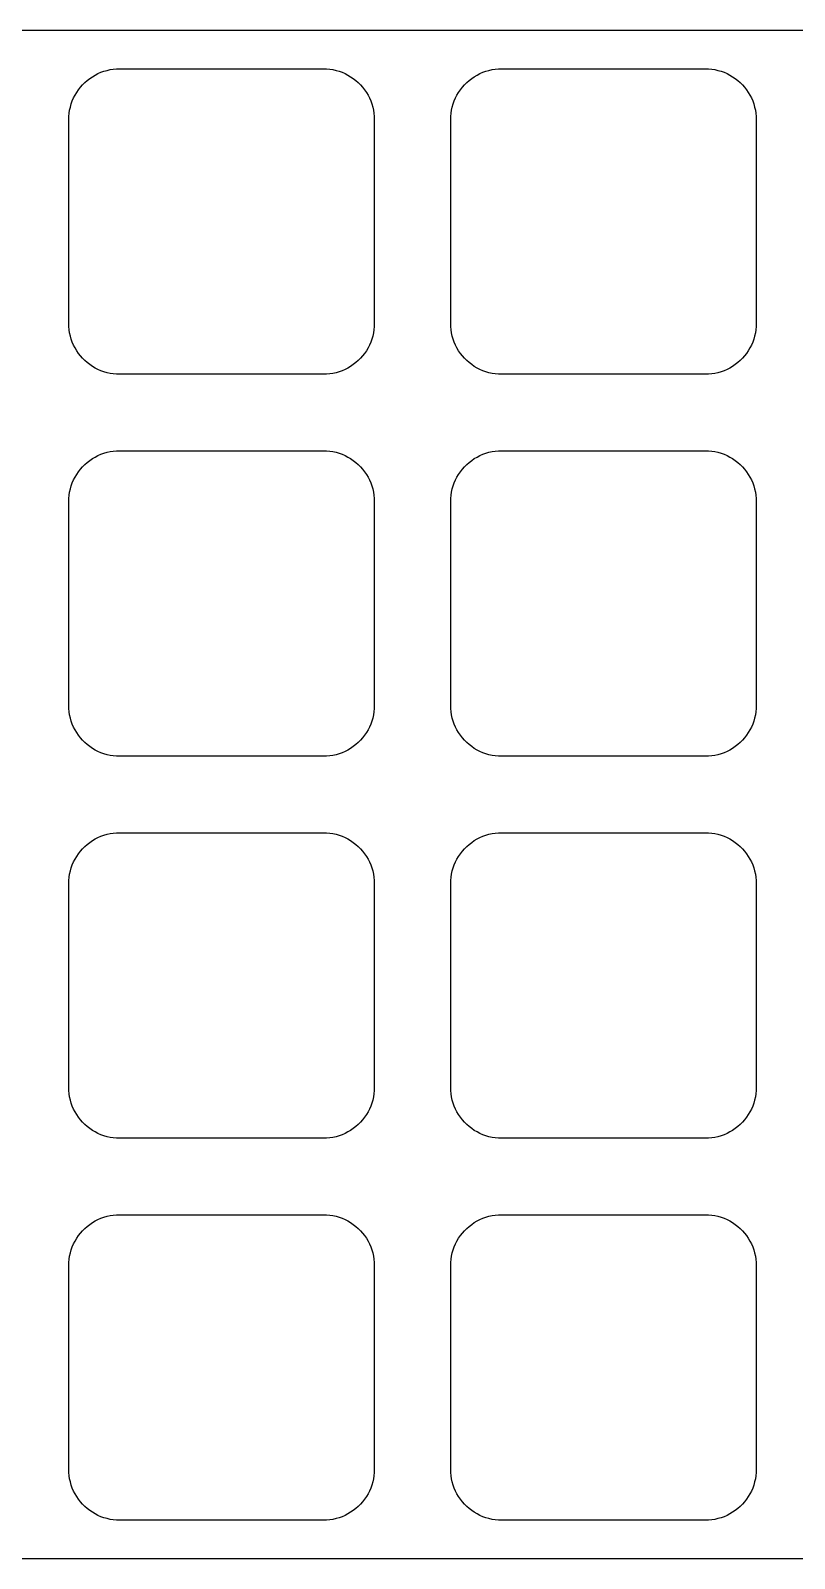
# Model space of a CAD drawing. Header units: metres. Extents: x 0 to 120, y 58 to 118.
# Drawn here: x 30 to 60, y 58 to 118 of the extents above; entities that cross this region are included whole.
import ezdxf

# ---------------------------------------------------------------- set-up
doc = ezdxf.new("R2010")
doc.units = ezdxf.units.M

msp = doc.modelspace()

# ---------------------------------------------------------------- linework, layer by layer
for p, q in [((120, 118), (0, 118)), ((32.7637, 116.36), (32.882, 116.402)), ((32.882, 116.402), (33.0026, 116.437)), ((33.0026, 116.437), (33.1252, 116.465)), ((33.1252, 116.465), (33.2493, 116.484)), ((33.2493, 116.484), (33.3744, 116.496)), ((33.3744, 116.496), (33.5, 116.5)), ((33.5, 116.5), (41.5, 116.5)), ((41.5, 116.5), (41.6256, 116.496)), ((41.6256, 116.496), (41.7507, 116.484)), ((41.7507, 116.484), (41.8748, 116.465)), ((41.8748, 116.465), (41.9974, 116.437)), ((41.9974, 116.437), (42.118, 116.402)), ((42.118, 116.402), (42.2362, 116.36)), ((47.7637, 116.36), (47.882, 116.402)), ((47.882, 116.402), (48.0026, 116.437)), ((48.0026, 116.437), (48.1252, 116.465)), ((48.1252, 116.465), (48.2493, 116.484)), ((48.2493, 116.484), (48.3744, 116.496)), ((48.3744, 116.496), (48.5, 116.5)), ((48.5, 116.5), (56.5, 116.5)), ((56.5, 116.5), (56.6256, 116.496)), ((56.6256, 116.496), (56.7507, 116.484)), ((56.7507, 116.484), (56.8748, 116.465)), ((56.8748, 116.465), (56.9974, 116.437)), ((56.9974, 116.437), (57.118, 116.402)), ((57.118, 116.402), (57.2362, 116.36)), ((31.959, 115.775), (32.0421, 115.869)), ((32.0421, 115.869), (32.1309, 115.958)), ((32.1309, 115.958), (32.2251, 116.041)), ((32.2251, 116.041), (32.3244, 116.118)), ((32.3244, 116.118), (32.4283, 116.189)), ((32.4283, 116.189), (32.5365, 116.253)), ((32.5365, 116.253), (32.6484, 116.31)), ((32.6484, 116.31), (32.7637, 116.36)), ((42.2362, 116.36), (42.3515, 116.31)), ((42.3515, 116.31), (42.4635, 116.253)), ((42.4635, 116.253), (42.5716, 116.189)), ((42.5716, 116.189), (42.6756, 116.118)), ((42.6756, 116.118), (42.7748, 116.041)), ((42.7748, 116.041), (42.8691, 115.958)), ((42.8691, 115.958), (42.9579, 115.869)), ((42.9579, 115.869), (43.041, 115.775)), ((46.959, 115.775), (47.0421, 115.869)), ((47.0421, 115.869), (47.1309, 115.958)), ((47.1309, 115.958), (47.2251, 116.041)), ((47.2251, 116.041), (47.3244, 116.118)), ((47.3244, 116.118), (47.4283, 116.189)), ((47.4283, 116.189), (47.5365, 116.253)), ((47.5365, 116.253), (47.6484, 116.31)), ((47.6484, 116.31), (47.7637, 116.36)), ((57.2362, 116.36), (57.3515, 116.31)), ((57.3515, 116.31), (57.4635, 116.253)), ((57.4635, 116.253), (57.5716, 116.189)), ((57.5716, 116.189), (57.6756, 116.118)), ((57.6756, 116.118), (57.7748, 116.041)), ((57.7748, 116.041), (57.8691, 115.958)), ((57.8691, 115.958), (57.9579, 115.869)), ((57.9579, 115.869), (58.041, 115.775)), ((31.5979, 115.118), (31.6404, 115.236)), ((31.6404, 115.236), (31.6903, 115.352)), ((31.6903, 115.352), (31.7474, 115.464)), ((31.7474, 115.464), (31.8113, 115.572)), ((31.8113, 115.572), (31.882, 115.676)), ((31.882, 115.676), (31.959, 115.775)), ((43.041, 115.775), (43.118, 115.676)), ((43.118, 115.676), (43.1886, 115.572)), ((43.1886, 115.572), (43.2526, 115.464)), ((43.2526, 115.464), (43.3096, 115.352)), ((43.3096, 115.352), (43.3595, 115.236)), ((43.3595, 115.236), (43.4021, 115.118)), ((46.5979, 115.118), (46.6404, 115.236)), ((46.6404, 115.236), (46.6903, 115.352)), ((46.6903, 115.352), (46.7474, 115.464)), ((46.7474, 115.464), (46.8113, 115.572)), ((46.8113, 115.572), (46.882, 115.676)), ((46.882, 115.676), (46.959, 115.775)), ((58.041, 115.775), (58.118, 115.676)), ((58.118, 115.676), (58.1886, 115.572)), ((58.1886, 115.572), (58.2526, 115.464)), ((58.2526, 115.464), (58.3096, 115.352)), ((58.3096, 115.352), (58.3595, 115.236)), ((58.3595, 115.236), (58.4021, 115.118)), ((31.5, 114.5), (31.5039, 114.626)), ((31.5039, 114.626), (31.5158, 114.751)), ((31.5158, 114.751), (31.5354, 114.875)), ((31.5354, 114.875), (31.5628, 114.997)), ((31.5628, 114.997), (31.5979, 115.118)), ((43.4021, 115.118), (43.4372, 114.997)), ((43.4372, 114.997), (43.4646, 114.875)), ((43.4646, 114.875), (43.4842, 114.751)), ((43.4842, 114.751), (43.496, 114.626)), ((43.496, 114.626), (43.5, 114.5)), ((46.5, 114.5), (46.5039, 114.626)), ((46.5039, 114.626), (46.5158, 114.751)), ((46.5158, 114.751), (46.5354, 114.875)), ((46.5354, 114.875), (46.5628, 114.997)), ((46.5628, 114.997), (46.5979, 115.118)), ((58.4021, 115.118), (58.4372, 114.997)), ((58.4372, 114.997), (58.4646, 114.875)), ((58.4646, 114.875), (58.4842, 114.751)), ((58.4842, 114.751), (58.496, 114.626)), ((58.496, 114.626), (58.5, 114.5)), ((31.5, 106.5), (31.5, 114.5)), ((43.5, 114.5), (43.5, 106.5)), ((46.5, 106.5), (46.5, 114.5)), ((58.5, 114.5), (58.5, 106.5)), ((31.5039, 106.374), (31.5, 106.5)), ((31.5158, 106.249), (31.5039, 106.374)), ((31.5354, 106.125), (31.5158, 106.249)), ((43.4842, 106.249), (43.4646, 106.125)), ((43.496, 106.374), (43.4842, 106.249)), ((43.5, 106.5), (43.496, 106.374)), ((46.5039, 106.374), (46.5, 106.5)), ((46.5158, 106.249), (46.5039, 106.374)), ((46.5354, 106.125), (46.5158, 106.249)), ((58.4842, 106.249), (58.4646, 106.125)), ((58.496, 106.374), (58.4842, 106.249)), ((58.5, 106.5), (58.496, 106.374)), ((31.5628, 106.003), (31.5354, 106.125)), ((31.5979, 105.882), (31.5628, 106.003)), ((31.6404, 105.764), (31.5979, 105.882)), ((31.6903, 105.648), (31.6404, 105.764)), ((31.7474, 105.536), (31.6903, 105.648)), ((43.3096, 105.648), (43.2526, 105.536)), ((43.3595, 105.764), (43.3096, 105.648)), ((43.4021, 105.882), (43.3595, 105.764)), ((43.4372, 106.003), (43.4021, 105.882)), ((43.4646, 106.125), (43.4372, 106.003)), ((46.5628, 106.003), (46.5354, 106.125)), ((46.5979, 105.882), (46.5628, 106.003)), ((46.6404, 105.764), (46.5979, 105.882)), ((46.6903, 105.648), (46.6404, 105.764)), ((46.7474, 105.536), (46.6903, 105.648)), ((58.3096, 105.648), (58.2526, 105.536)), ((58.3595, 105.764), (58.3096, 105.648)), ((58.4021, 105.882), (58.3595, 105.764)), ((58.4372, 106.003), (58.4021, 105.882)), ((58.4646, 106.125), (58.4372, 106.003)), ((31.8113, 105.428), (31.7474, 105.536)), ((31.882, 105.324), (31.8113, 105.428)), ((31.959, 105.225), (31.882, 105.324)), ((32.0421, 105.131), (31.959, 105.225)), ((32.1309, 105.042), (32.0421, 105.131)), ((32.2251, 104.959), (32.1309, 105.042)), ((42.8691, 105.042), (42.7748, 104.959)), ((42.9579, 105.131), (42.8691, 105.042)), ((43.041, 105.225), (42.9579, 105.131)), ((43.118, 105.324), (43.041, 105.225)), ((43.1886, 105.428), (43.118, 105.324)), ((43.2526, 105.536), (43.1886, 105.428)), ((46.8113, 105.428), (46.7474, 105.536)), ((46.882, 105.324), (46.8113, 105.428)), ((46.959, 105.225), (46.882, 105.324)), ((47.0421, 105.131), (46.959, 105.225)), ((47.1309, 105.042), (47.0421, 105.131)), ((47.2251, 104.959), (47.1309, 105.042)), ((57.8691, 105.042), (57.7748, 104.959)), ((57.9579, 105.131), (57.8691, 105.042)), ((58.041, 105.225), (57.9579, 105.131)), ((58.118, 105.324), (58.041, 105.225)), ((58.1886, 105.428), (58.118, 105.324)), ((58.2526, 105.536), (58.1886, 105.428)), ((32.3244, 104.882), (32.2251, 104.959)), ((32.4283, 104.811), (32.3244, 104.882)), ((32.5365, 104.747), (32.4283, 104.811)), ((32.6484, 104.69), (32.5365, 104.747)), ((32.7637, 104.64), (32.6484, 104.69)), ((32.882, 104.598), (32.7637, 104.64)), ((33.0026, 104.563), (32.882, 104.598)), ((33.1252, 104.535), (33.0026, 104.563)), ((33.2493, 104.516), (33.1252, 104.535)), ((33.3744, 104.504), (33.2493, 104.516)), ((33.5, 104.5), (33.3744, 104.504)), ((41.5, 104.5), (33.5, 104.5)), ((41.6256, 104.504), (41.5, 104.5)), ((41.7507, 104.516), (41.6256, 104.504)), ((41.8748, 104.535), (41.7507, 104.516)), ((41.9974, 104.563), (41.8748, 104.535)), ((42.118, 104.598), (41.9974, 104.563)), ((42.2362, 104.64), (42.118, 104.598)), ((42.3515, 104.69), (42.2362, 104.64)), ((42.4635, 104.747), (42.3515, 104.69)), ((42.5716, 104.811), (42.4635, 104.747)), ((42.6756, 104.882), (42.5716, 104.811)), ((42.7748, 104.959), (42.6756, 104.882)), ((47.3244, 104.882), (47.2251, 104.959)), ((47.4283, 104.811), (47.3244, 104.882)), ((47.5365, 104.747), (47.4283, 104.811)), ((47.6484, 104.69), (47.5365, 104.747)), ((47.7637, 104.64), (47.6484, 104.69)), ((47.882, 104.598), (47.7637, 104.64)), ((48.0026, 104.563), (47.882, 104.598)), ((48.1252, 104.535), (48.0026, 104.563)), ((48.2493, 104.516), (48.1252, 104.535)), ((48.3744, 104.504), (48.2493, 104.516)), ((48.5, 104.5), (48.3744, 104.504)), ((56.5, 104.5), (48.5, 104.5)), ((56.6256, 104.504), (56.5, 104.5)), ((56.7507, 104.516), (56.6256, 104.504)), ((56.8748, 104.535), (56.7507, 104.516)), ((56.9974, 104.563), (56.8748, 104.535)), ((57.118, 104.598), (56.9974, 104.563)), ((57.2362, 104.64), (57.118, 104.598)), ((57.3515, 104.69), (57.2362, 104.64)), ((57.4635, 104.747), (57.3515, 104.69)), ((57.5716, 104.811), (57.4635, 104.747)), ((57.6756, 104.882), (57.5716, 104.811)), ((57.7748, 104.959), (57.6756, 104.882)), ((32.7637, 101.36), (32.882, 101.402)), ((32.882, 101.402), (33.0026, 101.437)), ((33.0026, 101.437), (33.1252, 101.465)), ((33.1252, 101.465), (33.2493, 101.484)), ((33.2493, 101.484), (33.3744, 101.496)), ((33.3744, 101.496), (33.5, 101.5)), ((33.5, 101.5), (41.5, 101.5)), ((41.5, 101.5), (41.6256, 101.496)), ((41.6256, 101.496), (41.7507, 101.484)), ((41.7507, 101.484), (41.8748, 101.465)), ((41.8748, 101.465), (41.9974, 101.437)), ((41.9974, 101.437), (42.118, 101.402)), ((42.118, 101.402), (42.2362, 101.36)), ((47.7637, 101.36), (47.882, 101.402)), ((47.882, 101.402), (48.0026, 101.437)), ((48.0026, 101.437), (48.1252, 101.465)), ((48.1252, 101.465), (48.2493, 101.484)), ((48.2493, 101.484), (48.3744, 101.496)), ((48.3744, 101.496), (48.5, 101.5)), ((48.5, 101.5), (56.5, 101.5)), ((56.5, 101.5), (56.6256, 101.496)), ((56.6256, 101.496), (56.7507, 101.484)), ((56.7507, 101.484), (56.8748, 101.465)), ((56.8748, 101.465), (56.9974, 101.437)), ((56.9974, 101.437), (57.118, 101.402)), ((57.118, 101.402), (57.2362, 101.36)), ((31.959, 100.775), (32.0421, 100.869)), ((32.0421, 100.869), (32.1309, 100.958)), ((32.1309, 100.958), (32.2251, 101.041)), ((32.2251, 101.041), (32.3244, 101.118)), ((32.3244, 101.118), (32.4283, 101.189)), ((32.4283, 101.189), (32.5365, 101.253)), ((32.5365, 101.253), (32.6484, 101.31)), ((32.6484, 101.31), (32.7637, 101.36)), ((42.2362, 101.36), (42.3515, 101.31)), ((42.3515, 101.31), (42.4635, 101.253)), ((42.4635, 101.253), (42.5716, 101.189)), ((42.5716, 101.189), (42.6756, 101.118)), ((42.6756, 101.118), (42.7748, 101.041)), ((42.7748, 101.041), (42.8691, 100.958)), ((42.8691, 100.958), (42.9579, 100.869)), ((42.9579, 100.869), (43.041, 100.775)), ((46.959, 100.775), (47.0421, 100.869)), ((47.0421, 100.869), (47.1309, 100.958)), ((47.1309, 100.958), (47.2251, 101.041)), ((47.2251, 101.041), (47.3244, 101.118)), ((47.3244, 101.118), (47.4283, 101.189)), ((47.4283, 101.189), (47.5365, 101.253)), ((47.5365, 101.253), (47.6484, 101.31)), ((47.6484, 101.31), (47.7637, 101.36)), ((57.2362, 101.36), (57.3515, 101.31)), ((57.3515, 101.31), (57.4635, 101.253)), ((57.4635, 101.253), (57.5716, 101.189)), ((57.5716, 101.189), (57.6756, 101.118)), ((57.6756, 101.118), (57.7748, 101.041)), ((57.7748, 101.041), (57.8691, 100.958)), ((57.8691, 100.958), (57.9579, 100.869)), ((57.9579, 100.869), (58.041, 100.775)), ((31.5979, 100.118), (31.6404, 100.236)), ((31.6404, 100.236), (31.6903, 100.352)), ((31.6903, 100.352), (31.7474, 100.464)), ((31.7474, 100.464), (31.8113, 100.572)), ((31.8113, 100.572), (31.882, 100.676)), ((31.882, 100.676), (31.959, 100.775)), ((43.041, 100.775), (43.118, 100.676)), ((43.118, 100.676), (43.1886, 100.572)), ((43.1886, 100.572), (43.2526, 100.464)), ((43.2526, 100.464), (43.3096, 100.352)), ((43.3096, 100.352), (43.3595, 100.236)), ((43.3595, 100.236), (43.4021, 100.118)), ((46.5979, 100.118), (46.6404, 100.236)), ((46.6404, 100.236), (46.6903, 100.352)), ((46.6903, 100.352), (46.7474, 100.464)), ((46.7474, 100.464), (46.8113, 100.572)), ((46.8113, 100.572), (46.882, 100.676)), ((46.882, 100.676), (46.959, 100.775)), ((58.041, 100.775), (58.118, 100.676)), ((58.118, 100.676), (58.1886, 100.572)), ((58.1886, 100.572), (58.2526, 100.464)), ((58.2526, 100.464), (58.3096, 100.352)), ((58.3096, 100.352), (58.3595, 100.236)), ((58.3595, 100.236), (58.4021, 100.118)), ((31.5, 99.5), (31.5039, 99.6256)), ((31.5039, 99.6256), (31.5158, 99.7507)), ((31.5158, 99.7507), (31.5354, 99.8748)), ((31.5354, 99.8748), (31.5628, 99.9974)), ((31.5628, 99.9974), (31.5979, 100.118)), ((43.4021, 100.118), (43.4372, 99.9974)), ((43.4372, 99.9974), (43.4646, 99.8748)), ((43.4646, 99.8748), (43.4842, 99.7507)), ((43.4842, 99.7507), (43.496, 99.6256)), ((43.496, 99.6256), (43.5, 99.5)), ((46.5, 99.5), (46.5039, 99.6256)), ((46.5039, 99.6256), (46.5158, 99.7507)), ((46.5158, 99.7507), (46.5354, 99.8748)), ((46.5354, 99.8748), (46.5628, 99.9974)), ((46.5628, 99.9974), (46.5979, 100.118)), ((58.4021, 100.118), (58.4372, 99.9974)), ((58.4372, 99.9974), (58.4646, 99.8748)), ((58.4646, 99.8748), (58.4842, 99.7507)), ((58.4842, 99.7507), (58.496, 99.6256)), ((58.496, 99.6256), (58.5, 99.5)), ((31.5, 91.5), (31.5, 99.5)), ((43.5, 99.5), (43.5, 91.5)), ((46.5, 91.5), (46.5, 99.5)), ((58.5, 99.5), (58.5, 91.5)), ((31.5039, 91.3744), (31.5, 91.5)), ((31.5158, 91.2493), (31.5039, 91.3744)), ((31.5354, 91.1252), (31.5158, 91.2493)), ((43.4842, 91.2493), (43.4646, 91.1252)), ((43.496, 91.3744), (43.4842, 91.2493)), ((43.5, 91.5), (43.496, 91.3744)), ((46.5039, 91.3744), (46.5, 91.5)), ((46.5158, 91.2493), (46.5039, 91.3744)), ((46.5354, 91.1252), (46.5158, 91.2493)), ((58.4842, 91.2493), (58.4646, 91.1252)), ((58.496, 91.3744), (58.4842, 91.2493)), ((58.5, 91.5), (58.496, 91.3744)), ((31.5628, 91.0026), (31.5354, 91.1252)), ((31.5979, 90.882), (31.5628, 91.0026)), ((31.6404, 90.7637), (31.5979, 90.882)), ((31.6903, 90.6484), (31.6404, 90.7637)), ((31.7474, 90.5365), (31.6903, 90.6484)), ((43.3096, 90.6484), (43.2526, 90.5365)), ((43.3595, 90.7637), (43.3096, 90.6484)), ((43.4021, 90.882), (43.3595, 90.7637)), ((43.4372, 91.0026), (43.4021, 90.882)), ((43.4646, 91.1252), (43.4372, 91.0026)), ((46.5628, 91.0026), (46.5354, 91.1252)), ((46.5979, 90.882), (46.5628, 91.0026)), ((46.6404, 90.7637), (46.5979, 90.882)), ((46.6903, 90.6484), (46.6404, 90.7637)), ((46.7474, 90.5365), (46.6903, 90.6484)), ((58.3096, 90.6484), (58.2526, 90.5365)), ((58.3595, 90.7637), (58.3096, 90.6484)), ((58.4021, 90.882), (58.3595, 90.7637)), ((58.4372, 91.0026), (58.4021, 90.882)), ((58.4646, 91.1252), (58.4372, 91.0026)), ((31.8113, 90.4283), (31.7474, 90.5365)), ((31.882, 90.3244), (31.8113, 90.4283)), ((31.959, 90.2251), (31.882, 90.3244)), ((32.0421, 90.1309), (31.959, 90.2251)), ((32.1309, 90.0421), (32.0421, 90.1309)), ((32.2251, 89.959), (32.1309, 90.0421)), ((42.8691, 90.0421), (42.7748, 89.959)), ((42.9579, 90.1309), (42.8691, 90.0421)), ((43.041, 90.2251), (42.9579, 90.1309)), ((43.118, 90.3244), (43.041, 90.2251)), ((43.1886, 90.4283), (43.118, 90.3244)), ((43.2526, 90.5365), (43.1886, 90.4283)), ((46.8113, 90.4283), (46.7474, 90.5365)), ((46.882, 90.3244), (46.8113, 90.4283)), ((46.959, 90.2251), (46.882, 90.3244)), ((47.0421, 90.1309), (46.959, 90.2251)), ((47.1309, 90.0421), (47.0421, 90.1309)), ((47.2251, 89.959), (47.1309, 90.0421)), ((57.8691, 90.0421), (57.7748, 89.959)), ((57.9579, 90.1309), (57.8691, 90.0421)), ((58.041, 90.2251), (57.9579, 90.1309)), ((58.118, 90.3244), (58.041, 90.2251)), ((58.1886, 90.4283), (58.118, 90.3244)), ((58.2526, 90.5365), (58.1886, 90.4283)), ((32.3244, 89.882), (32.2251, 89.959)), ((32.4283, 89.8113), (32.3244, 89.882)), ((32.5365, 89.7474), (32.4283, 89.8113)), ((32.6484, 89.6903), (32.5365, 89.7474)), ((32.7637, 89.6404), (32.6484, 89.6903)), ((32.882, 89.5979), (32.7637, 89.6404)), ((33.0026, 89.5628), (32.882, 89.5979)), ((33.1252, 89.5354), (33.0026, 89.5628)), ((33.2493, 89.5158), (33.1252, 89.5354)), ((33.3744, 89.5039), (33.2493, 89.5158)), ((33.5, 89.5), (33.3744, 89.5039)), ((41.5, 89.5), (33.5, 89.5)), ((41.6256, 89.5039), (41.5, 89.5)), ((41.7507, 89.5158), (41.6256, 89.5039)), ((41.8748, 89.5354), (41.7507, 89.5158)), ((41.9974, 89.5628), (41.8748, 89.5354)), ((42.118, 89.5979), (41.9974, 89.5628)), ((42.2362, 89.6404), (42.118, 89.5979)), ((42.3515, 89.6903), (42.2362, 89.6404)), ((42.4635, 89.7474), (42.3515, 89.6903)), ((42.5716, 89.8113), (42.4635, 89.7474)), ((42.6756, 89.882), (42.5716, 89.8113)), ((42.7748, 89.959), (42.6756, 89.882)), ((47.3244, 89.882), (47.2251, 89.959)), ((47.4283, 89.8113), (47.3244, 89.882)), ((47.5365, 89.7474), (47.4283, 89.8113)), ((47.6484, 89.6903), (47.5365, 89.7474)), ((47.7637, 89.6404), (47.6484, 89.6903)), ((47.882, 89.5979), (47.7637, 89.6404)), ((48.0026, 89.5628), (47.882, 89.5979)), ((48.1252, 89.5354), (48.0026, 89.5628)), ((48.2493, 89.5158), (48.1252, 89.5354)), ((48.3744, 89.5039), (48.2493, 89.5158)), ((48.5, 89.5), (48.3744, 89.5039)), ((56.5, 89.5), (48.5, 89.5)), ((56.6256, 89.5039), (56.5, 89.5)), ((56.7507, 89.5158), (56.6256, 89.5039)), ((56.8748, 89.5354), (56.7507, 89.5158)), ((56.9974, 89.5628), (56.8748, 89.5354)), ((57.118, 89.5979), (56.9974, 89.5628)), ((57.2362, 89.6404), (57.118, 89.5979)), ((57.3515, 89.6903), (57.2362, 89.6404)), ((57.4635, 89.7474), (57.3515, 89.6903)), ((57.5716, 89.8113), (57.4635, 89.7474)), ((57.6756, 89.882), (57.5716, 89.8113)), ((57.7748, 89.959), (57.6756, 89.882)), ((32.7637, 86.3595), (32.882, 86.4021)), ((32.882, 86.4021), (33.0026, 86.4372)), ((33.0026, 86.4372), (33.1252, 86.4646)), ((33.1252, 86.4646), (33.2493, 86.4842)), ((33.2493, 86.4842), (33.3744, 86.496)), ((33.3744, 86.496), (33.5, 86.5)), ((33.5, 86.5), (41.5, 86.5)), ((41.5, 86.5), (41.6256, 86.496)), ((41.6256, 86.496), (41.7507, 86.4842)), ((41.7507, 86.4842), (41.8748, 86.4646)), ((41.8748, 86.4646), (41.9974, 86.4372)), ((41.9974, 86.4372), (42.118, 86.4021)), ((42.118, 86.4021), (42.2362, 86.3595)), ((47.7637, 86.3595), (47.882, 86.4021)), ((47.882, 86.4021), (48.0026, 86.4372)), ((48.0026, 86.4372), (48.1252, 86.4646)), ((48.1252, 86.4646), (48.2493, 86.4842)), ((48.2493, 86.4842), (48.3744, 86.496)), ((48.3744, 86.496), (48.5, 86.5)), ((48.5, 86.5), (56.5, 86.5)), ((56.5, 86.5), (56.6256, 86.496)), ((56.6256, 86.496), (56.7507, 86.4842)), ((56.7507, 86.4842), (56.8748, 86.4646)), ((56.8748, 86.4646), (56.9974, 86.4372)), ((56.9974, 86.4372), (57.118, 86.4021)), ((57.118, 86.4021), (57.2362, 86.3595)), ((31.959, 85.7748), (32.0421, 85.8691)), ((32.0421, 85.8691), (32.1309, 85.9579)), ((32.1309, 85.9579), (32.2251, 86.041)), ((32.2251, 86.041), (32.3244, 86.118)), ((32.3244, 86.118), (32.4283, 86.1886)), ((32.4283, 86.1886), (32.5365, 86.2526)), ((32.5365, 86.2526), (32.6484, 86.3096)), ((32.6484, 86.3096), (32.7637, 86.3595)), ((42.2362, 86.3595), (42.3515, 86.3096)), ((42.3515, 86.3096), (42.4635, 86.2526)), ((42.4635, 86.2526), (42.5716, 86.1886)), ((42.5716, 86.1886), (42.6756, 86.118)), ((42.6756, 86.118), (42.7748, 86.041)), ((42.7748, 86.041), (42.8691, 85.9579)), ((42.8691, 85.9579), (42.9579, 85.8691)), ((42.9579, 85.8691), (43.041, 85.7748)), ((46.959, 85.7748), (47.0421, 85.8691)), ((47.0421, 85.8691), (47.1309, 85.9579)), ((47.1309, 85.9579), (47.2251, 86.041)), ((47.2251, 86.041), (47.3244, 86.118)), ((47.3244, 86.118), (47.4283, 86.1886)), ((47.4283, 86.1886), (47.5365, 86.2526)), ((47.5365, 86.2526), (47.6484, 86.3096)), ((47.6484, 86.3096), (47.7637, 86.3595)), ((57.2362, 86.3595), (57.3515, 86.3096)), ((57.3515, 86.3096), (57.4635, 86.2526)), ((57.4635, 86.2526), (57.5716, 86.1886)), ((57.5716, 86.1886), (57.6756, 86.118)), ((57.6756, 86.118), (57.7748, 86.041)), ((57.7748, 86.041), (57.8691, 85.9579)), ((57.8691, 85.9579), (57.9579, 85.8691)), ((57.9579, 85.8691), (58.041, 85.7748)), ((31.5979, 85.118), (31.6404, 85.2362)), ((31.6404, 85.2362), (31.6903, 85.3515)), ((31.6903, 85.3515), (31.7474, 85.4635)), ((31.7474, 85.4635), (31.8113, 85.5716)), ((31.8113, 85.5716), (31.882, 85.6756)), ((31.882, 85.6756), (31.959, 85.7748)), ((43.041, 85.7748), (43.118, 85.6756)), ((43.118, 85.6756), (43.1886, 85.5716)), ((43.1886, 85.5716), (43.2526, 85.4635)), ((43.2526, 85.4635), (43.3096, 85.3515)), ((43.3096, 85.3515), (43.3595, 85.2362)), ((43.3595, 85.2362), (43.4021, 85.118)), ((46.5979, 85.118), (46.6404, 85.2362)), ((46.6404, 85.2362), (46.6903, 85.3515)), ((46.6903, 85.3515), (46.7474, 85.4635)), ((46.7474, 85.4635), (46.8113, 85.5716)), ((46.8113, 85.5716), (46.882, 85.6756)), ((46.882, 85.6756), (46.959, 85.7748)), ((58.041, 85.7748), (58.118, 85.6756)), ((58.118, 85.6756), (58.1886, 85.5716)), ((58.1886, 85.5716), (58.2526, 85.4635)), ((58.2526, 85.4635), (58.3096, 85.3515)), ((58.3096, 85.3515), (58.3595, 85.2362)), ((58.3595, 85.2362), (58.4021, 85.118)), ((31.5, 84.5), (31.5039, 84.6256)), ((31.5039, 84.6256), (31.5158, 84.7507)), ((31.5158, 84.7507), (31.5354, 84.8748)), ((31.5354, 84.8748), (31.5628, 84.9974)), ((31.5628, 84.9974), (31.5979, 85.118)), ((43.4021, 85.118), (43.4372, 84.9974)), ((43.4372, 84.9974), (43.4646, 84.8748)), ((43.4646, 84.8748), (43.4842, 84.7507)), ((43.4842, 84.7507), (43.496, 84.6256)), ((43.496, 84.6256), (43.5, 84.5)), ((46.5, 84.5), (46.5039, 84.6256)), ((46.5039, 84.6256), (46.5158, 84.7507)), ((46.5158, 84.7507), (46.5354, 84.8748)), ((46.5354, 84.8748), (46.5628, 84.9974)), ((46.5628, 84.9974), (46.5979, 85.118)), ((58.4021, 85.118), (58.4372, 84.9974)), ((58.4372, 84.9974), (58.4646, 84.8748)), ((58.4646, 84.8748), (58.4842, 84.7507)), ((58.4842, 84.7507), (58.496, 84.6256)), ((58.496, 84.6256), (58.5, 84.5)), ((31.5, 76.5), (31.5, 84.5)), ((43.5, 84.5), (43.5, 76.5)), ((46.5, 76.5), (46.5, 84.5)), ((58.5, 84.5), (58.5, 76.5)), ((31.5039, 76.3744), (31.5, 76.5)), ((31.5158, 76.2493), (31.5039, 76.3744)), ((31.5354, 76.1252), (31.5158, 76.2493)), ((43.4842, 76.2493), (43.4646, 76.1252)), ((43.496, 76.3744), (43.4842, 76.2493)), ((43.5, 76.5), (43.496, 76.3744)), ((46.5039, 76.3744), (46.5, 76.5)), ((46.5158, 76.2493), (46.5039, 76.3744)), ((46.5354, 76.1252), (46.5158, 76.2493)), ((58.4842, 76.2493), (58.4646, 76.1252)), ((58.496, 76.3744), (58.4842, 76.2493)), ((58.5, 76.5), (58.496, 76.3744)), ((31.5628, 76.0026), (31.5354, 76.1252)), ((31.5979, 75.882), (31.5628, 76.0026)), ((31.6404, 75.7637), (31.5979, 75.882)), ((31.6903, 75.6484), (31.6404, 75.7637)), ((31.7474, 75.5365), (31.6903, 75.6484)), ((43.3096, 75.6484), (43.2526, 75.5365)), ((43.3595, 75.7637), (43.3096, 75.6484)), ((43.4021, 75.882), (43.3595, 75.7637)), ((43.4372, 76.0026), (43.4021, 75.882)), ((43.4646, 76.1252), (43.4372, 76.0026)), ((46.5628, 76.0026), (46.5354, 76.1252)), ((46.5979, 75.882), (46.5628, 76.0026)), ((46.6404, 75.7637), (46.5979, 75.882)), ((46.6903, 75.6484), (46.6404, 75.7637)), ((46.7474, 75.5365), (46.6903, 75.6484)), ((58.3096, 75.6484), (58.2526, 75.5365)), ((58.3595, 75.7637), (58.3096, 75.6484)), ((58.4021, 75.882), (58.3595, 75.7637)), ((58.4372, 76.0026), (58.4021, 75.882)), ((58.4646, 76.1252), (58.4372, 76.0026)), ((31.8113, 75.4283), (31.7474, 75.5365)), ((31.882, 75.3244), (31.8113, 75.4283)), ((31.959, 75.2251), (31.882, 75.3244)), ((32.0421, 75.1309), (31.959, 75.2251)), ((32.1309, 75.0421), (32.0421, 75.1309)), ((32.2251, 74.959), (32.1309, 75.0421)), ((42.8691, 75.0421), (42.7748, 74.959)), ((42.9579, 75.1309), (42.8691, 75.0421)), ((43.041, 75.2251), (42.9579, 75.1309)), ((43.118, 75.3244), (43.041, 75.2251)), ((43.1886, 75.4283), (43.118, 75.3244)), ((43.2526, 75.5365), (43.1886, 75.4283)), ((46.8113, 75.4283), (46.7474, 75.5365)), ((46.882, 75.3244), (46.8113, 75.4283)), ((46.959, 75.2251), (46.882, 75.3244)), ((47.0421, 75.1309), (46.959, 75.2251)), ((47.1309, 75.0421), (47.0421, 75.1309)), ((47.2251, 74.959), (47.1309, 75.0421)), ((57.8691, 75.0421), (57.7748, 74.959)), ((57.9579, 75.1309), (57.8691, 75.0421)), ((58.041, 75.2251), (57.9579, 75.1309)), ((58.118, 75.3244), (58.041, 75.2251)), ((58.1886, 75.4283), (58.118, 75.3244)), ((58.2526, 75.5365), (58.1886, 75.4283)), ((32.3244, 74.882), (32.2251, 74.959)), ((32.4283, 74.8113), (32.3244, 74.882)), ((32.5365, 74.7474), (32.4283, 74.8113)), ((32.6484, 74.6903), (32.5365, 74.7474)), ((32.7637, 74.6404), (32.6484, 74.6903)), ((32.882, 74.5979), (32.7637, 74.6404)), ((33.0026, 74.5628), (32.882, 74.5979)), ((33.1252, 74.5354), (33.0026, 74.5628)), ((33.2493, 74.5158), (33.1252, 74.5354)), ((33.3744, 74.5039), (33.2493, 74.5158)), ((33.5, 74.5), (33.3744, 74.5039)), ((41.5, 74.5), (33.5, 74.5)), ((41.6256, 74.5039), (41.5, 74.5)), ((41.7507, 74.5158), (41.6256, 74.5039)), ((41.8748, 74.5354), (41.7507, 74.5158)), ((41.9974, 74.5628), (41.8748, 74.5354)), ((42.118, 74.5979), (41.9974, 74.5628)), ((42.2362, 74.6404), (42.118, 74.5979)), ((42.3515, 74.6903), (42.2362, 74.6404)), ((42.4635, 74.7474), (42.3515, 74.6903)), ((42.5716, 74.8113), (42.4635, 74.7474)), ((42.6756, 74.882), (42.5716, 74.8113)), ((42.7748, 74.959), (42.6756, 74.882)), ((47.3244, 74.882), (47.2251, 74.959)), ((47.4283, 74.8113), (47.3244, 74.882)), ((47.5365, 74.7474), (47.4283, 74.8113)), ((47.6484, 74.6903), (47.5365, 74.7474)), ((47.7637, 74.6404), (47.6484, 74.6903)), ((47.882, 74.5979), (47.7637, 74.6404)), ((48.0026, 74.5628), (47.882, 74.5979)), ((48.1252, 74.5354), (48.0026, 74.5628)), ((48.2493, 74.5158), (48.1252, 74.5354)), ((48.3744, 74.5039), (48.2493, 74.5158)), ((48.5, 74.5), (48.3744, 74.5039)), ((56.5, 74.5), (48.5, 74.5)), ((56.6256, 74.5039), (56.5, 74.5)), ((56.7507, 74.5158), (56.6256, 74.5039)), ((56.8748, 74.5354), (56.7507, 74.5158)), ((56.9974, 74.5628), (56.8748, 74.5354)), ((57.118, 74.5979), (56.9974, 74.5628)), ((57.2362, 74.6404), (57.118, 74.5979)), ((57.3515, 74.6903), (57.2362, 74.6404)), ((57.4635, 74.7474), (57.3515, 74.6903)), ((57.5716, 74.8113), (57.4635, 74.7474)), ((57.6756, 74.882), (57.5716, 74.8113)), ((57.7748, 74.959), (57.6756, 74.882)), ((32.7637, 71.3595), (32.882, 71.4021)), ((32.882, 71.4021), (33.0026, 71.4372)), ((33.0026, 71.4372), (33.1252, 71.4646)), ((33.1252, 71.4646), (33.2493, 71.4842)), ((33.2493, 71.4842), (33.3744, 71.496)), ((33.3744, 71.496), (33.5, 71.5)), ((33.5, 71.5), (41.5, 71.5)), ((41.5, 71.5), (41.6256, 71.496)), ((41.6256, 71.496), (41.7507, 71.4842)), ((41.7507, 71.4842), (41.8748, 71.4646)), ((41.8748, 71.4646), (41.9974, 71.4372)), ((41.9974, 71.4372), (42.118, 71.4021)), ((42.118, 71.4021), (42.2362, 71.3595)), ((47.7637, 71.3595), (47.882, 71.4021)), ((47.882, 71.4021), (48.0026, 71.4372)), ((48.0026, 71.4372), (48.1252, 71.4646)), ((48.1252, 71.4646), (48.2493, 71.4842)), ((48.2493, 71.4842), (48.3744, 71.496)), ((48.3744, 71.496), (48.5, 71.5)), ((48.5, 71.5), (56.5, 71.5)), ((56.5, 71.5), (56.6256, 71.496)), ((56.6256, 71.496), (56.7507, 71.4842)), ((56.7507, 71.4842), (56.8748, 71.4646)), ((56.8748, 71.4646), (56.9974, 71.4372)), ((56.9974, 71.4372), (57.118, 71.4021)), ((57.118, 71.4021), (57.2362, 71.3595)), ((31.959, 70.7748), (32.0421, 70.8691)), ((32.0421, 70.8691), (32.1309, 70.9579)), ((32.1309, 70.9579), (32.2251, 71.041)), ((32.2251, 71.041), (32.3244, 71.118)), ((32.3244, 71.118), (32.4283, 71.1886)), ((32.4283, 71.1886), (32.5365, 71.2526)), ((32.5365, 71.2526), (32.6484, 71.3096)), ((32.6484, 71.3096), (32.7637, 71.3595)), ((42.2362, 71.3595), (42.3515, 71.3096)), ((42.3515, 71.3096), (42.4635, 71.2526)), ((42.4635, 71.2526), (42.5716, 71.1886)), ((42.5716, 71.1886), (42.6756, 71.118)), ((42.6756, 71.118), (42.7748, 71.041)), ((42.7748, 71.041), (42.8691, 70.9579)), ((42.8691, 70.9579), (42.9579, 70.8691)), ((42.9579, 70.8691), (43.041, 70.7748)), ((46.959, 70.7748), (47.0421, 70.8691)), ((47.0421, 70.8691), (47.1309, 70.9579)), ((47.1309, 70.9579), (47.2251, 71.041)), ((47.2251, 71.041), (47.3244, 71.118)), ((47.3244, 71.118), (47.4283, 71.1886)), ((47.4283, 71.1886), (47.5365, 71.2526)), ((47.5365, 71.2526), (47.6484, 71.3096)), ((47.6484, 71.3096), (47.7637, 71.3595)), ((57.2362, 71.3595), (57.3515, 71.3096)), ((57.3515, 71.3096), (57.4635, 71.2526)), ((57.4635, 71.2526), (57.5716, 71.1886)), ((57.5716, 71.1886), (57.6756, 71.118)), ((57.6756, 71.118), (57.7748, 71.041)), ((57.7748, 71.041), (57.8691, 70.9579)), ((57.8691, 70.9579), (57.9579, 70.8691)), ((57.9579, 70.8691), (58.041, 70.7748)), ((31.5979, 70.118), (31.6404, 70.2362)), ((31.6404, 70.2362), (31.6903, 70.3515)), ((31.6903, 70.3515), (31.7474, 70.4635)), ((31.7474, 70.4635), (31.8113, 70.5716)), ((31.8113, 70.5716), (31.882, 70.6756)), ((31.882, 70.6756), (31.959, 70.7748)), ((43.041, 70.7748), (43.118, 70.6756)), ((43.118, 70.6756), (43.1886, 70.5716)), ((43.1886, 70.5716), (43.2526, 70.4635)), ((43.2526, 70.4635), (43.3096, 70.3515)), ((43.3096, 70.3515), (43.3595, 70.2362)), ((43.3595, 70.2362), (43.4021, 70.118)), ((46.5979, 70.118), (46.6404, 70.2362)), ((46.6404, 70.2362), (46.6903, 70.3515)), ((46.6903, 70.3515), (46.7474, 70.4635)), ((46.7474, 70.4635), (46.8113, 70.5716)), ((46.8113, 70.5716), (46.882, 70.6756)), ((46.882, 70.6756), (46.959, 70.7748)), ((58.041, 70.7748), (58.118, 70.6756)), ((58.118, 70.6756), (58.1886, 70.5716)), ((58.1886, 70.5716), (58.2526, 70.4635)), ((58.2526, 70.4635), (58.3096, 70.3515)), ((58.3096, 70.3515), (58.3595, 70.2362)), ((58.3595, 70.2362), (58.4021, 70.118)), ((31.5, 69.5), (31.5039, 69.6256)), ((31.5039, 69.6256), (31.5158, 69.7507)), ((31.5158, 69.7507), (31.5354, 69.8748)), ((31.5354, 69.8748), (31.5628, 69.9974)), ((31.5628, 69.9974), (31.5979, 70.118)), ((43.4021, 70.118), (43.4372, 69.9974)), ((43.4372, 69.9974), (43.4646, 69.8748)), ((43.4646, 69.8748), (43.4842, 69.7507)), ((43.4842, 69.7507), (43.496, 69.6256)), ((43.496, 69.6256), (43.5, 69.5)), ((46.5, 69.5), (46.5039, 69.6256)), ((46.5039, 69.6256), (46.5158, 69.7507)), ((46.5158, 69.7507), (46.5354, 69.8748)), ((46.5354, 69.8748), (46.5628, 69.9974)), ((46.5628, 69.9974), (46.5979, 70.118)), ((58.4021, 70.118), (58.4372, 69.9974)), ((58.4372, 69.9974), (58.4646, 69.8748)), ((58.4646, 69.8748), (58.4842, 69.7507)), ((58.4842, 69.7507), (58.496, 69.6256)), ((58.496, 69.6256), (58.5, 69.5)), ((31.5, 61.5), (31.5, 69.5)), ((43.5, 69.5), (43.5, 61.5)), ((46.5, 61.5), (46.5, 69.5)), ((58.5, 69.5), (58.5, 61.5)), ((31.5039, 61.3744), (31.5, 61.5)), ((31.5158, 61.2493), (31.5039, 61.3744)), ((31.5354, 61.1252), (31.5158, 61.2493)), ((43.4842, 61.2493), (43.4646, 61.1252)), ((43.496, 61.3744), (43.4842, 61.2493)), ((43.5, 61.5), (43.496, 61.3744)), ((46.5039, 61.3744), (46.5, 61.5)), ((46.5158, 61.2493), (46.5039, 61.3744)), ((46.5354, 61.1252), (46.5158, 61.2493)), ((58.4842, 61.2493), (58.4646, 61.1252)), ((58.496, 61.3744), (58.4842, 61.2493)), ((58.5, 61.5), (58.496, 61.3744)), ((31.5628, 61.0026), (31.5354, 61.1252)), ((31.5979, 60.882), (31.5628, 61.0026)), ((31.6404, 60.7637), (31.5979, 60.882)), ((31.6903, 60.6484), (31.6404, 60.7637)), ((31.7474, 60.5365), (31.6903, 60.6484)), ((43.3096, 60.6484), (43.2526, 60.5365)), ((43.3595, 60.7637), (43.3096, 60.6484)), ((43.4021, 60.882), (43.3595, 60.7637)), ((43.4372, 61.0026), (43.4021, 60.882)), ((43.4646, 61.1252), (43.4372, 61.0026)), ((46.5628, 61.0026), (46.5354, 61.1252)), ((46.5979, 60.882), (46.5628, 61.0026)), ((46.6404, 60.7637), (46.5979, 60.882)), ((46.6903, 60.6484), (46.6404, 60.7637)), ((46.7474, 60.5365), (46.6903, 60.6484)), ((58.3096, 60.6484), (58.2526, 60.5365)), ((58.3595, 60.7637), (58.3096, 60.6484)), ((58.4021, 60.882), (58.3595, 60.7637)), ((58.4372, 61.0026), (58.4021, 60.882)), ((58.4646, 61.1252), (58.4372, 61.0026)), ((31.8113, 60.4283), (31.7474, 60.5365)), ((31.882, 60.3244), (31.8113, 60.4283)), ((31.959, 60.2251), (31.882, 60.3244)), ((32.0421, 60.1309), (31.959, 60.2251)), ((32.1309, 60.0421), (32.0421, 60.1309)), ((32.2251, 59.959), (32.1309, 60.0421)), ((42.8691, 60.0421), (42.7748, 59.959)), ((42.9579, 60.1309), (42.8691, 60.0421)), ((43.041, 60.2251), (42.9579, 60.1309)), ((43.118, 60.3244), (43.041, 60.2251)), ((43.1886, 60.4283), (43.118, 60.3244)), ((43.2526, 60.5365), (43.1886, 60.4283)), ((46.8113, 60.4283), (46.7474, 60.5365)), ((46.882, 60.3244), (46.8113, 60.4283)), ((46.959, 60.2251), (46.882, 60.3244)), ((47.0421, 60.1309), (46.959, 60.2251)), ((47.1309, 60.0421), (47.0421, 60.1309)), ((47.2251, 59.959), (47.1309, 60.0421)), ((57.8691, 60.0421), (57.7748, 59.959)), ((57.9579, 60.1309), (57.8691, 60.0421)), ((58.041, 60.2251), (57.9579, 60.1309)), ((58.118, 60.3244), (58.041, 60.2251)), ((58.1886, 60.4283), (58.118, 60.3244)), ((58.2526, 60.5365), (58.1886, 60.4283)), ((32.3244, 59.882), (32.2251, 59.959)), ((32.4283, 59.8113), (32.3244, 59.882)), ((32.5365, 59.7474), (32.4283, 59.8113)), ((32.6484, 59.6903), (32.5365, 59.7474)), ((32.7637, 59.6404), (32.6484, 59.6903)), ((32.882, 59.5979), (32.7637, 59.6404)), ((33.0026, 59.5628), (32.882, 59.5979)), ((33.1252, 59.5354), (33.0026, 59.5628)), ((33.2493, 59.5158), (33.1252, 59.5354)), ((33.3744, 59.5039), (33.2493, 59.5158)), ((33.5, 59.5), (33.3744, 59.5039)), ((41.5, 59.5), (33.5, 59.5)), ((41.6256, 59.5039), (41.5, 59.5)), ((41.7507, 59.5158), (41.6256, 59.5039)), ((41.8748, 59.5354), (41.7507, 59.5158)), ((41.9974, 59.5628), (41.8748, 59.5354)), ((42.118, 59.5979), (41.9974, 59.5628)), ((42.2362, 59.6404), (42.118, 59.5979)), ((42.3515, 59.6903), (42.2362, 59.6404)), ((42.4635, 59.7474), (42.3515, 59.6903)), ((42.5716, 59.8113), (42.4635, 59.7474)), ((42.6756, 59.882), (42.5716, 59.8113)), ((42.7748, 59.959), (42.6756, 59.882)), ((47.3244, 59.882), (47.2251, 59.959)), ((47.4283, 59.8113), (47.3244, 59.882)), ((47.5365, 59.7474), (47.4283, 59.8113)), ((47.6484, 59.6903), (47.5365, 59.7474)), ((47.7637, 59.6404), (47.6484, 59.6903)), ((47.882, 59.5979), (47.7637, 59.6404)), ((48.0026, 59.5628), (47.882, 59.5979)), ((48.1252, 59.5354), (48.0026, 59.5628)), ((48.2493, 59.5158), (48.1252, 59.5354)), ((48.3744, 59.5039), (48.2493, 59.5158)), ((48.5, 59.5), (48.3744, 59.5039)), ((56.5, 59.5), (48.5, 59.5)), ((56.6256, 59.5039), (56.5, 59.5)), ((56.7507, 59.5158), (56.6256, 59.5039)), ((56.8748, 59.5354), (56.7507, 59.5158)), ((56.9974, 59.5628), (56.8748, 59.5354)), ((57.118, 59.5979), (56.9974, 59.5628)), ((57.2362, 59.6404), (57.118, 59.5979)), ((57.3515, 59.6903), (57.2362, 59.6404)), ((57.4635, 59.7474), (57.3515, 59.6903)), ((57.5716, 59.8113), (57.4635, 59.7474)), ((57.6756, 59.882), (57.5716, 59.8113)), ((57.7748, 59.959), (57.6756, 59.882)), ((0, 58), (120, 58))]:
    msp.add_line(p, q)

doc.saveas('drawing.dxf')
